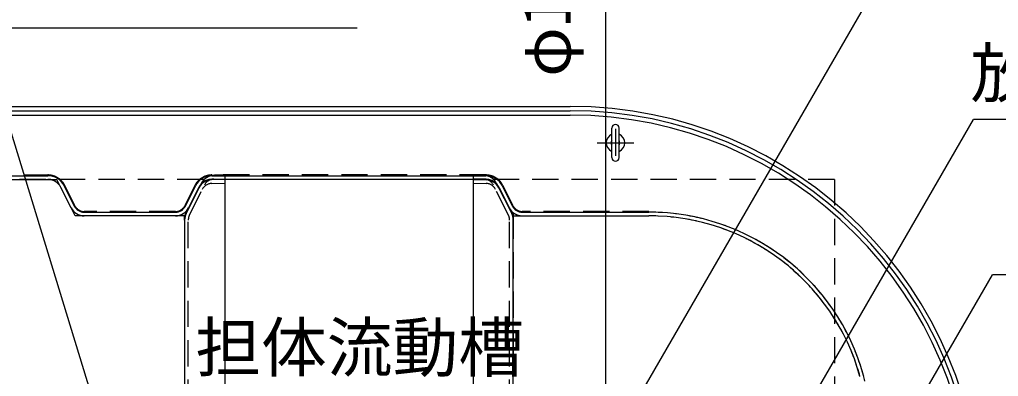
# Model space of a CAD drawing. Units: millimetres, scale not verified. Extents: x -21929 to 8910, y -6308 to 6308.
# Drawn here: x -4865 to -3524, y 1705 to 2194 of the extents above; entities that cross this region are included whole.
import ezdxf
from ezdxf.enums import TextEntityAlignment as Align

# ---------------------------------------------------------------- set-up
doc = ezdxf.new("R2010")
doc.units = ezdxf.units.MM
doc.header["$LTSCALE"] = 30
for name, pattern in [('CHAIN1', [8, 5, -1, 1, -1]), ('DASHED1', [1.8, 1.2, -0.6]), ('DOUBLE_CHAIN1', [8.8, 5, -1, 0.6, -0.6, 0.6, -1])]:
    doc.linetypes.add(name, pattern=pattern)
for name, color, linetype, lineweight in [('0-1_空気管', 3, 'Continuous', 25), ('0-5_文字', 3, 'Continuous', 25), ('0-6_機器', 3, 'Continuous', 25), ('0-C_07', 3, 'Continuous', 25)]:
    doc.layers.add(name, color=color, linetype=linetype, lineweight=lineweight)
doc.styles.add('ＭＳ ゴシック', font='')
doc.styles.get('ＭＳ ゴシック').set_extended_font_data('MS Gothic')

msp = doc.modelspace()

# ---------------------------------------------------------------- linework, layer by layer
at = {"layer": '0-1_空気管'}
for p, q in [((-5879.61, 2074.68), (-4110.7, 2074.68)), ((-5879.61, 2068.68), (-4110.7, 2068.68)), ((-5879.61, 2062.68), (-4110.7, 2062.68)), ((-4053.7, 2004.43), (-4053.7, 2044.93)), ((-4043.7, 2004.43), (-4043.7, 2044.93)), ((-5181.34, 1979.68), (-4826.06, 1979.68)), ((-5181.34, 1974.68), (-4826.06, 1974.68)), ((-4583.7, 1974.47), (-4601.7, 1974)), ((-4601.34, 1979.68), (-4226.06, 1979.68)), ((-4226.06, 1974.68), (-4601.34, 1974.68)), ((-4583.7, 1980.49), (-4598.65, 1980.1)), ((-4597.82, 1980.71), (-4583.7, 1980.71)), ((-4583.7, 1980.49), (-4583.7, 468.88)), ((-4243.7, 1980.49), (-4243.7, 468.88)), ((-4243.7, 1980.49), (-4228.75, 1980.1)), ((-4243.7, 1974.47), (-4225.69, 1974)), ((-4794.22, 1935.74), (-4808.17, 1963.63)), ((-4803.7, 1965.86), (-4789.75, 1937.97)), ((-4637.64, 1937.97), (-4623.7, 1965.86)), ((-4616.01, 1969.05), (-4636.58, 1927.9)), ((-4619.22, 1963.63), (-4633.17, 1935.74)), ((-4211.38, 1969.05), (-4190.81, 1927.9)), ((-4208.17, 1963.63), (-4194.22, 1935.74)), ((-4203.7, 1965.86), (-4189.75, 1937.97)), ((-4776.34, 1929.68), (-4651.06, 1929.68)), ((-4651.06, 1924.68), (-4776.34, 1924.68)), ((-4638.7, 1924.68), (-4638.7, 524.68)), ((-4188.7, 524.68), (-4188.7, 1924.68)), ((-4176.34, 1929.68), (-4003.01, 1929.68)), ((-4176.34, 1924.68), (-4003.01, 1924.68))]:
    msp.add_line(p, q, dxfattribs=at)
at = {"layer": '0-1_空気管', "linetype": 'CHAIN1'}
for p, q in [((-4048.7, 2043.83), (-4048.7, 2006.84)), ((-4073.7, 2024.68), (-4023.7, 2024.68))]:
    msp.add_line(p, q, dxfattribs=at)
at = {"layer": '0-1_空気管', "linetype": 'DASHED1'}
for p, q in [((-5181.34, 1980.68), (-4826.06, 1980.68)), ((-5181.34, 1974.68), (-4826.06, 1974.68)), ((-4226.06, 1980.68), (-4601.34, 1980.68)), ((-4226.06, 1974.68), (-4601.34, 1974.68)), ((-4598.52, 1975.1), (-4583.7, 1975.48)), ((-4228.87, 1975.1), (-4243.7, 1975.48)), ((-4794.22, 1935.74), (-4808.17, 1963.63)), ((-4788.86, 1938.42), (-4802.8, 1966.31)), ((-4624.59, 1966.31), (-4638.53, 1938.42)), ((-4619.22, 1963.63), (-4633.17, 1935.74)), ((-4632.11, 1925.67), (-4611.54, 1966.81)), ((-4601.57, 1969), (-4583.7, 1969.47)), ((-4243.7, 1969.47), (-4225.83, 1969)), ((-4195.28, 1925.67), (-4215.85, 1966.81)), ((-4208.17, 1963.63), (-4194.22, 1935.74)), ((-4188.86, 1938.42), (-4202.8, 1966.31)), ((-4651.06, 1930.68), (-4776.34, 1930.68)), ((-4003.01, 1930.68), (-4176.34, 1930.68)), ((-4651.06, 1924.68), (-4776.34, 1924.68)), ((-4638.7, 1924.68), (-4638.7, 1730.1)), ((-4633.69, 530.41), (-4633.69, 1918.96)), ((-4193.7, 530.41), (-4193.7, 1918.96)), ((-4188.7, 1928.96), (-4188.7, 1730.1)), ((-4176.34, 1924.68), (-4003.01, 1924.68))]:
    msp.add_line(p, q, dxfattribs=at)
at = {"layer": '0-1_空気管', "linetype": 'DOUBLE_CHAIN1'}
for p, q in [((-4826.06, 1974.68), (-4813.69, 1974.68)), ((-4808.17, 1963.63), (-4813.69, 1974.68)), ((-4636.58, 1927.9), (-4638.7, 1923.68)), ((-4638.7, 1918.96), (-4638.7, 1923.68)), ((-4190.81, 1927.9), (-4188.7, 1923.68)), ((-4188.7, 1918.96), (-4188.7, 1923.68))]:
    msp.add_line(p, q, dxfattribs=at)
for points in [[(-4776.34, 1924.68), (-4788.7, 1924.68), (-4794.22, 1935.74)], [(-4633.17, 1935.74), (-4638.7, 1924.68), (-4651.06, 1924.68)], [(-4194.22, 1935.74), (-4188.7, 1924.68), (-4176.34, 1924.68)]]:
    msp.add_lwpolyline(points, dxfattribs=at)
at = {"layer": '0-1_空気管'}
for centre, radius, start, end in [((-4110.7, 1512.68), 562, 0, 90), ((-4110.7, 1512.68), 556, 0, 90), ((-4110.7, 1512.68), 550, 0, 90), ((-4048.7, 2044.93), 5, 0, 180), ((-4048.7, 2024.68), 12.75, 113.089, 246.911), ((-4048.7, 2024.68), 6, 146.443, 213.557), ((-4048.7, 2024.68), 12.75, 293.089, 66.911), ((-4048.7, 2024.68), 6, 326.443, 33.557), ((-4048.7, 2004.43), 5, 180, 0), ((-4826.06, 1954.68), 25, 26.565, 90), ((-4826.06, 1954.68), 20, 26.565, 90), ((-4601.33, 1954.68), 25, 90, 153.435), ((-4601.33, 1954.68), 20, 90, 153.435), ((-4601.17, 1954), 20, 91.5, 153.436), ((-4598.12, 1960.1), 20, 91.5, 153.436), ((-4229.27, 1960.1), 20, 26.564, 88.5), ((-4226.06, 1954.68), 25, 26.565, 90), ((-4226.06, 1954.68), 20, 26.565, 90), ((-4226.22, 1954), 20, 26.564, 88.5), ((-4776.34, 1944.68), 20, 206.565, 270), ((-4776.34, 1944.68), 15, 206.565, 270), ((-4651.06, 1944.68), 15, 270, 333.435), ((-4651.06, 1944.68), 20, 270, 333.435), ((-4176.34, 1944.68), 20, 206.565, 270), ((-4176.34, 1944.68), 15, 206.565, 270), ((-4618.69, 1918.96), 20, 153.436, 180), ((-4208.7, 1918.96), 20, 0, 26.564), ((-4003.01, 1624.68), 305, 15.466, 90), ((-4003.01, 1624.68), 300, 15.466, 90), ((-5448.7, 1224.68), 1805, 15.216, 15.466)]:
    msp.add_arc(centre, radius, start, end, dxfattribs=at)
at = {"layer": '0-1_空気管', "linetype": 'DASHED1'}
for centre, radius, start, end in [((-4826.06, 1954.68), 26, 26.565, 90), ((-4826.06, 1954.68), 20, 26.565, 90), ((-4601.33, 1954.68), 26, 90, 153.435), ((-4601.33, 1954.68), 20, 90, 153.435), ((-4598.12, 1960.1), 15, 91.5, 153.436), ((-4229.27, 1960.1), 15, 26.564, 88.5), ((-4226.06, 1954.68), 26, 26.565, 90), ((-4226.06, 1954.68), 20, 26.565, 90), ((-4601.17, 1954), 15, 91.5, 153.436), ((-4226.22, 1954), 15, 26.564, 88.5), ((-4776.34, 1944.68), 20, 206.565, 270), ((-4776.34, 1944.68), 14, 206.565, 270), ((-4651.06, 1944.68), 14, 270, 333.435), ((-4651.06, 1944.68), 20, 270, 333.435), ((-4176.34, 1944.68), 20, 206.565, 270), ((-4176.34, 1944.68), 14, 206.565, 270), ((-4618.69, 1918.96), 15, 153.436, 180), ((-4208.7, 1918.96), 15, 0, 26.564), ((-4003.01, 1624.68), 305, 15.466, 90), ((-4003.01, 1624.68), 300, 15.466, 90), ((-5448.7, 1224.68), 1805, 0, 15.466)]:
    msp.add_arc(centre, radius, start, end, dxfattribs=at)
at = {"layer": '0-5_文字'}
for p, q in [((-4062.04, 1597.68), (-3601.99, 2394.52)), ((-3935.75, 1403.32), (-3558.55, 2056.66)), ((-3047.55, 2056.66), (-3558.55, 2056.66)), ((-3891.38, 1222.01), (-3532.44, 1843.71)), ((-3266.44, 1843.71), (-3532.44, 1843.71))]:
    msp.add_line(p, q, dxfattribs=at)
msp.add_lwpolyline([(-4402.49, 2181.76), (-4920.49, 2181.76), (-4704.87, 1478.15)], dxfattribs=at)
at = {"layer": '0-6_機器', "color": 2, "linetype": 'DASHED1'}
for q in [(-6148.7, 1974.68), (-3748.7, 474.68)]:
    msp.add_line((-3748.7, 1974.68), q, dxfattribs=at)
at = {"layer": '0-C_07', "color": 6}
msp.add_line((-4062.04, 1597.68), (-4062.04, 2411.05), dxfattribs=at)

# ---------------------------------------------------------------- texts
at = {"layer": '0-1_空気管', "color": 4, "style": 'ＭＳ ゴシック'}
msp.add_text('φ13', height=65.98, rotation=90, dxfattribs=at).set_placement((-4090.27, 2115.02), align=Align.BOTTOM_LEFT)
at = {"layer": '0-5_文字', "color": 4, "style": 'ＭＳ ゴシック'}
for s, p in [('放流用バルブ', (-3562.55, 2067.66)), ('担体流動槽', (-4623.93, 1691.61))]:
    msp.add_text(s, height=65.98, dxfattribs=at).set_placement(p, align=Align.BOTTOM_LEFT)

doc.saveas('drawing.dxf')
